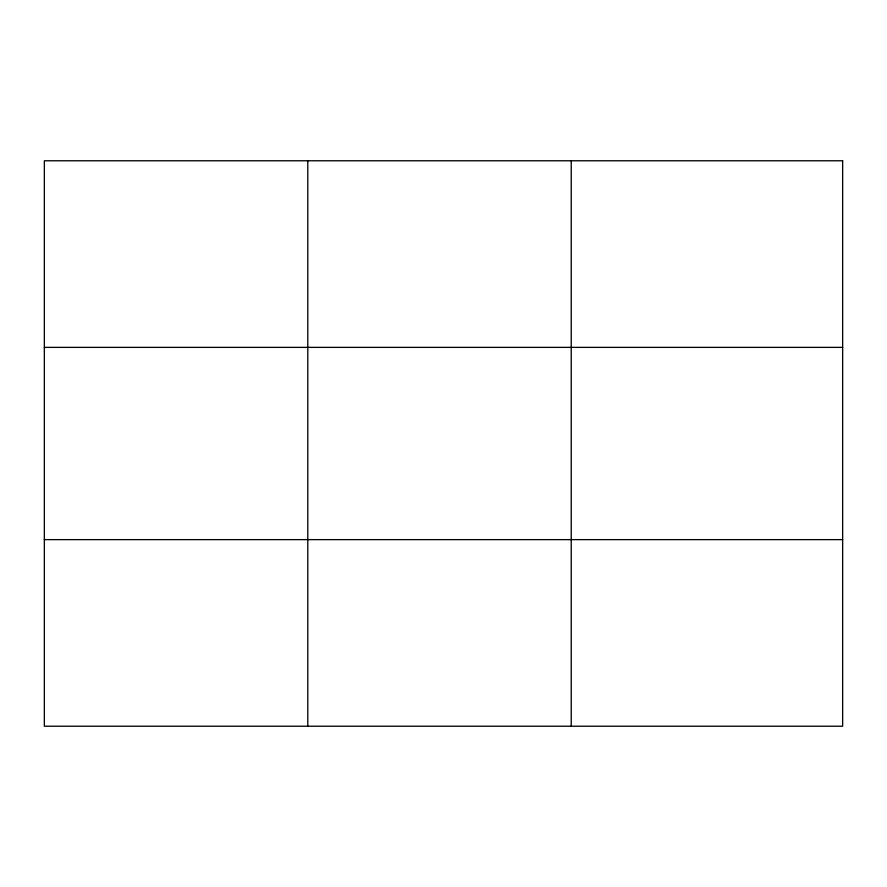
<?xml version="1.0" encoding="UTF-8"?>
<svg xmlns="http://www.w3.org/2000/svg" width="887" height="887" viewBox="0 0 887 887"><rect width="100%" height="100%" fill="white"/><g stroke="black" fill="none" stroke-linecap="round" stroke-linejoin="round"><path stroke-width="1.33" d="M307.789 160.78L307.789 726.22M571.228 160.78L571.228 726.22M44.35 347.371L842.65 347.371M44.35 539.629L842.65 539.629M842.65 160.78L842.65 726.22L44.35 726.22L44.35 160.78L842.65 160.78"/></g></svg>
